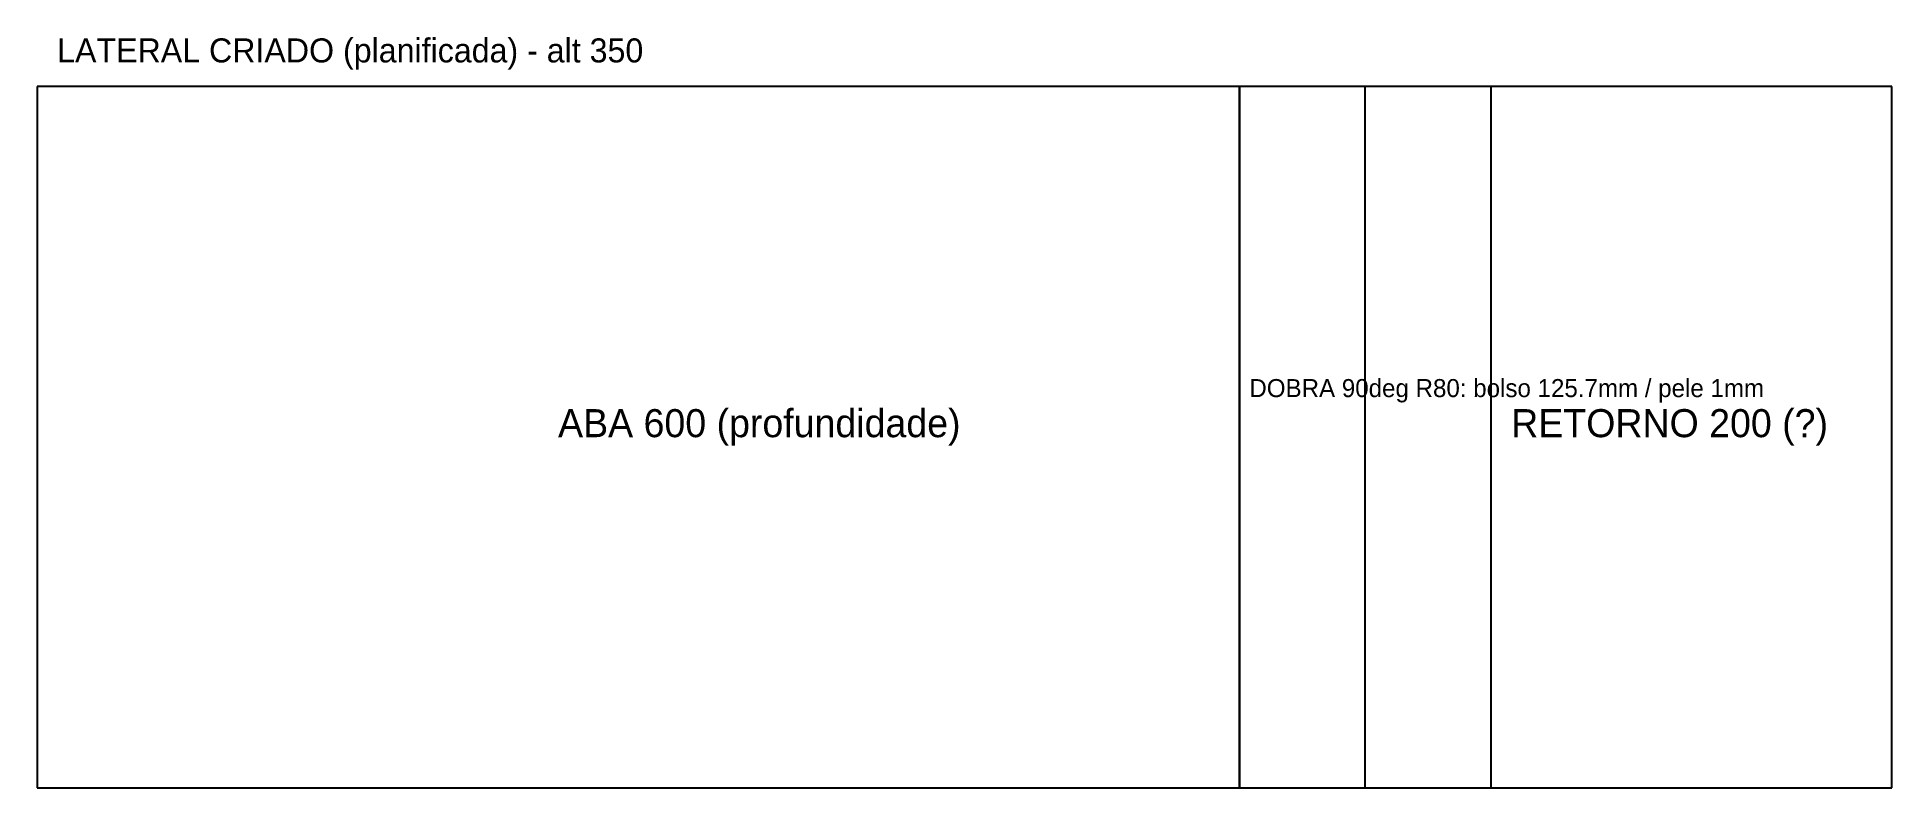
# Model space of a CAD drawing. Header units: millimetres. Extents: x 0 to 926, y 0 to 375.
import ezdxf

# ---------------------------------------------------------------- set-up
doc = ezdxf.new("R2010")
doc.units = ezdxf.units.MM
for name, color, linetype in [('DOBRA', 3, 'CONTINUOUS'), ('EIXO', 5, 'CONTINUOUS'), ('PERIMETRO', 7, 'CONTINUOUS'), ('TEXTO', 4, 'CONTINUOUS')]:
    doc.layers.add(name, color=color, linetype=linetype)

msp = doc.modelspace()

# ---------------------------------------------------------------- linework, layer by layer
at = {"layer": 'DOBRA'}
for p, q in [((725.6637, 350), (600, 350)), ((600, 350), (600, 0)), ((725.6637, 0), (725.6637, 350)), ((600, 0), (725.6637, 0))]:
    msp.add_line(p, q, dxfattribs=at)
at = {"layer": 'EIXO'}
for p, q in [((600, 0), (600, 350)), ((662.8319, 0), (662.8319, 350)), ((725.6637, 0), (725.6637, 350))]:
    msp.add_line(p, q, dxfattribs=at)
at = {"layer": 'PERIMETRO'}
for p, q in [((925.6637, 350), (0, 350)), ((0, 350), (0, 0)), ((925.6637, 0), (925.6637, 350)), ((0, 0), (925.6637, 0))]:
    msp.add_line(p, q, dxfattribs=at)

# ---------------------------------------------------------------- texts
at = {"layer": 'TEXTO'}
for s, height, p in [('LATERAL CRIADO (planificada) - alt 350', 12, (10, 362)), ('DOBRA 90deg R80: bolso 125.7mm / pele 1mm', 9, (605, 195)), ('ABA 600 (profundidade)', 14, (260, 175)), ('RETORNO 200 (?)', 14, (735.6637, 175))]:
    msp.add_text(s, height=height, dxfattribs=at).set_placement(p)

doc.saveas('drawing.dxf')
